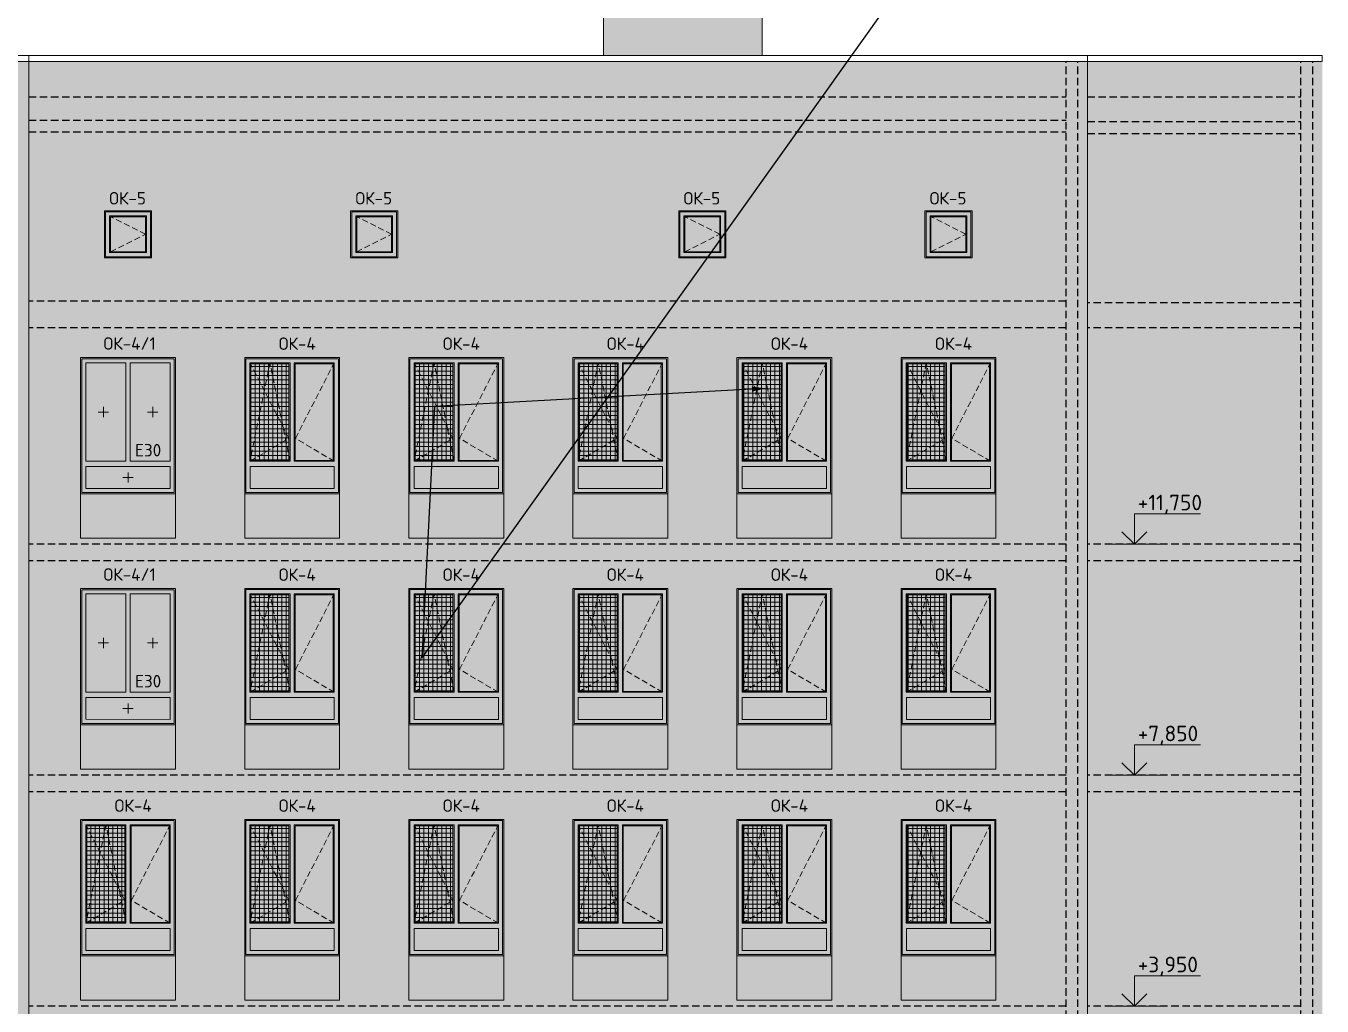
# Model space of a CAD drawing. Header units: millimetres. Extents: x -136099598 to 9192475, y 0 to 779331.
# Drawn here: x 19831 to 41711, y 292504 to 309053 of the extents above; entities that cross this region are included whole.
import ezdxf
from ezdxf import colors
from ezdxf.entities.mleader import LeaderData, LeaderLine
from ezdxf.math import Vec2, Vec3

# ---------------------------------------------------------------- set-up
doc = ezdxf.new("R2010")
doc.units = ezdxf.units.MM
doc.header["$MEASUREMENT"] = 0
doc.linetypes.add('01_base$0$DASHED2', pattern=[0.375, 0.25, -0.125])
doc.linetypes.add('ADSK_Штриховая_ш2 п1', pattern=[3, 2, -1])
doc.layers.get('0').update_dxf_attribs({"color": 250, "lineweight": 9})
doc.layers.get('Defpoints').update_dxf_attribs({"color": 8})
for name, color, linetype, lineweight, true_color in [('!_Окно_00_Штрих_Стекло', 7, 'Continuous', 0, 0x737373), ('RAL 000 80 00', 7, 'Continuous', 0, 0xb9b8b6), ('RAL 100 6030', 7, 'Continuous', 0, 0x989057), ('RAL 7016', 7, 'Continuous', 0, 0x383e42), ('RAL 90 10', 7, 'Continuous', 0, 0xf1ece1)]:
    doc.layers.add(name, color=color, linetype=linetype, lineweight=lineweight, true_color=true_color)
for name, color, linetype, lineweight in [('_Фасад', 7, 'Continuous', 9), ('АР-Выноски', 5, 'Continuous', 5), ('Подвал', 250, 'ADSK_Штриховая_ш2 п1', 30), ('пунктир', 251, 'Continuous', 13), ('СТЕНЫ кирпич ЛИДЕР', 250, 'Continuous', 15), ('Фасад_тонкие', 7, 'Continuous', 5), ('фасады', 7, 'Continuous', 9)]:
    doc.layers.add(name, color=color, linetype=linetype, lineweight=lineweight)
for name, color, linetype in [('PDF _0', 7, 'Continuous'), ('PDF _PDF _0', 7, 'Continuous'), ('PDF _Текст', 7, 'Continuous')]:
    doc.layers.add(name, color=color, linetype=linetype)
doc.styles.add('ICOCPEUR', font='isocpeur.ttf')
doc.styles.add('PDF ISOCPEUR', font='isocpeur.ttf')

# ---------------------------------------------------------------- blocks, each defined once
blk = doc.blocks.new('A$Cbb492947')
at = {"layer": '!_Окно_00_Штрих_Стекло'}
h = blk.add_hatch(color=256, dxfattribs=at)
h.dxf.hatch_style = 1
h.set_gradient(color1=(70, 92, 124), color2=(219, 225, 235), name='CURVED')
h.paths.add_polyline_path([(1493, 89), (1493, 2213), (90, 2212), (90, 88)])
at = {"layer": 'PDF _PDF _0', "lineweight": 0, "true_color": 0x636466}
h = blk.add_hatch(dxfattribs=at)
h.set_pattern_fill('ANSI37', color=251, scale=600, angle=135)
h.paths.add_polyline_path([(746, 564), (746, 2197), (105, 2196), (105, 563)])
at = {"layer": 'RAL 7016'}
h = blk.add_hatch(color=256, dxfattribs=at)
h.dxf.hatch_style = 1
h.paths.add_polyline_path([(1602, 2301), (0, 2301), (0, 0), (1602, 0)])
h.paths.add_polyline_path([(852, 2196), (1493, 2196), (1493, 564), (852, 563)], flags=16)
h.paths.add_polyline_path([(746, 2196), (746, 564), (105, 563), (105, 2196)], flags=16)
h.paths.add_polyline_path([(1512, 459), (1512, 88), (90, 88), (90, 459)], flags=16)
at = {"layer": 'PDF _0', "linetype": 'ADSK_Штриховая_ш2 п1', "lineweight": 0, "ltscale": 50}
for points in [[(766, 552), (427, 2213), (89, 548), (746, 935), (89, 2213)], [(856, 548), (1114, 548), (1513, 548), (856, 935), (1513, 2213)]]:
    blk.add_lwpolyline(points, dxfattribs=at)
at = {"layer": 'PDF _PDF _0', "lineweight": 0}
for points in [[(0, 0), (1602, 0), (1602, 2301), (0, 2301)], [(20, 20), (1582, 20), (1582, 2281), (20, 2281)], [(89, 548), (766, 548), (766, 2213), (89, 2213)], [(105, 563), (746, 564), (746, 2196), (105, 2196)], [(1513, 548), (836, 548), (836, 2213), (1513, 2213)], [(852, 563), (1493, 564), (1493, 2196), (852, 2196)], [(1512, 88), (90, 88), (90, 459), (1512, 459)]]:
    blk.add_lwpolyline(points, close=True, dxfattribs=at)
at = {"layer": 'PDF _Текст', "lineweight": 0, "insert": (574, 2429), "char_height": 210, "attachment_point": 7, "style": 'PDF ISOCPEUR'}
blk.add_mtext('ОК-4', dxfattribs=at)
blk = doc.blocks.new('A$Cbac6e4b7')
at = {"layer": 'RAL 100 6030'}
h = blk.add_hatch(color=256, dxfattribs=at)
h.dxf.hatch_style = 1
h.paths.add_polyline_path([(1602, 748), (0, 748), (0, 0), (1602, 0)])
at = {"layer": 'СТЕНЫ кирпич ЛИДЕР', "ltscale": 100}
blk.add_lwpolyline([(0, 748), (1602, 748), (1602, 0), (0, 0)], close=True, dxfattribs=at)
blk = doc.blocks.new('A$C51732155')
at = {"layer": '!_Окно_00_Штрих_Стекло'}
h = blk.add_hatch(color=256, dxfattribs=at)
h.dxf.hatch_style = 1
h.set_gradient(color1=(70, 92, 124), color2=(219, 225, 235), name='CURVED')
h.paths.add_polyline_path([(104, 106), (693, 106), (693, 695), (104, 695)])
at = {"layer": 'RAL 7016', "ltscale": 100, "transparency": 33554687}
h = blk.add_hatch(color=256, dxfattribs=at)
h.dxf.hatch_style = 1
h.paths.add_polyline_path([(798, 798), (0, 798), (0, 0), (798, 0)])
h.paths.add_polyline_path([(693, 695), (693, 106), (104, 106), (104, 695)], flags=16)
at = {"layer": 'PDF _0', "lineweight": 0}
blk.add_lwpolyline([(89, 710), (708, 710), (709, 92), (89, 92)], close=True, dxfattribs=at)
at = {"layer": 'PDF _0', "linetype": 'ADSK_Штриховая_ш2 п1', "lineweight": 0, "ltscale": 50}
blk.add_lwpolyline([(104, 106), (693, 401), (104, 695)], dxfattribs=at)
at = {"layer": 'PDF _PDF _0', "lineweight": 0}
for points in [[(0, 0), (798, 0), (798, 798), (0, 798)], [(20, 20), (778, 20), (778, 778), (20, 778)], [(693, 106), (104, 106), (104, 695), (693, 695)]]:
    blk.add_lwpolyline(points, close=True, dxfattribs=at)
at = {"layer": 'PDF _Текст', "lineweight": 0, "insert": (81, 902), "char_height": 210, "attachment_point": 7, "style": 'PDF ISOCPEUR'}
blk.add_mtext('ОК-5', dxfattribs=at)
blk = doc.blocks.new('A$C62938759')
at = {"layer": '!_Окно_00_Штрих_Стекло'}
h = blk.add_hatch(color=256, dxfattribs=at)
h.dxf.hatch_style = 1
h.set_gradient(color1=(70, 92, 124), color2=(219, 225, 235), name='CURVED')
h.paths.add_polyline_path([(-1095, 513), (-332, 513), (-334, -1151), (-1095, -1151)])
h.paths.add_polyline_path([(499, 513), (-263, 512), (-263, -1151), (499, -1152)])
h.paths.add_polyline_path([(-1094, -1239), (498, -1241), (497, -1611), (-1094, -1609)])
at = {"layer": 'RAL 7016'}
h = blk.add_hatch(color=256, dxfattribs=at)
h.dxf.hatch_style = 1
h.paths.add_polyline_path([(503, 601), (-1099, 601), (-1099, -1700), (503, -1700)])
h.paths.add_polyline_path([(-262, 513), (415, 513), (413, -1151), (-264, -1152)], flags=16)
h.paths.add_polyline_path([(-333, 513), (-333, -1151), (-1010, -1151), (-1010, 513)], flags=16)
h.paths.add_polyline_path([(413, -1241), (413, -1610), (-1009, -1609), (-1009, -1239)], flags=16)
at = {"layer": 'PDF _PDF _0', "lineweight": 0}
for p, q in [((-800, -319), (-628, -319)), ((-714, -233), (-714, -405)), ((32, -319), (204, -319)), ((118, -233), (118, -405)), ((-383, -1425), (-210, -1425)), ((-297, -1339), (-297, -1511))]:
    blk.add_line(p, q, dxfattribs=at)
for points in [[(-1099, -1700), (503, -1700), (503, 601), (-1099, 601)], [(-1079, -1680), (483, -1680), (483, 581), (-1079, 581)], [(-1010, -1151), (-333, -1151), (-333, 513), (-1010, 513)], [(414, -1151), (-263, -1151), (-263, 513), (414, 513)], [(413, -1612), (-1009, -1608), (-1009, -1240), (413, -1240)]]:
    blk.add_lwpolyline(points, close=True, dxfattribs=at)
at = {"layer": 'PDF _Текст', "lineweight": 0, "insert": (-713, 732), "char_height": 210, "attachment_point": 7, "style": 'PDF ISOCPEUR'}
blk.add_mtext('ОК-4/1', dxfattribs=at)
at = {"layer": 'PDF _Текст', "color": 1, "lineweight": 0, "insert": (-180, -1069), "char_height": 210, "attachment_point": 7, "style": 'PDF ISOCPEUR'}
blk.add_mtext('E30', dxfattribs=at)

msp = doc.modelspace()

# ---------------------------------------------------------------- hatches: boundary and pattern name
at = {"layer": 'RAL 000 80 00'}
h = msp.add_hatch(color=256, dxfattribs=at)
h.dxf.hatch_style = 1
h.paths.add_polyline_path([(29578.7, 310402.6), (32255.1, 310402.6), (32256.7, 308553.5), (29576.7, 308553.5)])
h = msp.add_hatch(color=256, dxfattribs=at)
h.dxf.hatch_style = 1
h.paths.add_polyline_path([(19878.5, 288553.6), (19878.5, 288427.2), (19878.5, 308452.4), (37748.5, 308454.7), (37748.5, 288167.3), (37748.5, 288553.6)])
at = {"layer": 'RAL 90 10', "ltscale": 100, "transparency": 33554687}
h = msp.add_hatch(color=256, dxfattribs=at)
h.dxf.hatch_style = 1
h.paths.add_polyline_path([(19878.4, 308453.6), (9848.5, 308453.6), (9848.3, 288553.6), (19878.7, 288553.6)])
h = msp.add_hatch(color=256, dxfattribs=at)
h.dxf.hatch_style = 1
h.paths.add_polyline_path([(41713.4, 308453.6), (37748.5, 308453.6), (37748.5, 288553.6), (41713.6, 288553.6)])

# ---------------------------------------------------------------- linework, layer by layer
at = {"ltscale": 150}
for p, q in [((19878.5, 287285.1), (19878.5, 308553.5)), ((37748.5, 287241.7), (37748.5, 308553.5))]:
    msp.add_line(p, q, dxfattribs=at)
at = {"layer": '_Фасад', "lineweight": 0}
for p, q in [((38094.3, 308453.6), (39029.3, 308453.6)), ((38077, 300303.6), (39012, 300303.6)), ((38077, 296403.6), (39012, 296403.6)), ((38077, 292503.6), (39012, 292503.6))]:
    msp.add_line(p, q, dxfattribs=at)
at = {"layer": 'Defpoints', "color": 2, "linetype": '01_base$0$DASHED2', "ltscale": 500}
for p, q in [((37388.5, 288553.6), (37388.5, 308453.6)), ((37588.5, 288553.6), (37588.5, 308453.6)), ((41353.5, 288553.6), (41353.5, 308453.6)), ((41553.5, 288553.6), (41553.5, 308453.6)), ((19878.5, 307853.6), (37388.5, 307853.6)), ((37748.5, 307853.6), (41353.5, 307853.6)), ((19878.5, 307463.6), (37388.5, 307463.6)), ((37748.5, 307438.6), (41353.5, 307438.6)), ((19878.5, 307263.6), (37388.5, 307263.6)), ((37748.5, 307238.6), (41353.5, 307238.6)), ((37388.5, 304403.6), (19878.5, 304403.6)), ((41353.5, 304378.6), (37748.5, 304378.6)), ((37388.5, 303953.6), (19878.5, 303953.6)), ((41353.5, 303953.6), (37748.5, 303953.6)), ((37388.5, 300303.6), (19878.5, 300303.6)), ((41353.5, 300303.6), (37748.5, 300303.6)), ((37388.5, 300023.6), (19878.5, 300023.6)), ((41353.5, 300023.6), (37748.5, 300023.6)), ((37388.5, 296403.6), (19878.5, 296403.6)), ((41353.5, 296403.6), (37748.5, 296403.6)), ((37388.5, 296123.6), (19878.5, 296123.6)), ((41353.5, 296123.6), (37748.5, 296123.6)), ((37388.5, 292503.6), (19878.5, 292503.6)), ((41353.5, 292503.6), (37748.5, 292503.6))]:
    msp.add_line(p, q, dxfattribs=at)
at = {"layer": 'пунктир', "linetype": '01_base$0$DASHED2', "ltscale": 500}
msp.add_line((38544.5, 296403.6), (38704.2, 296403.6), dxfattribs=at)
at = {"layer": 'Фасад_тонкие', "lineweight": 0}
for points in [[(39660.2, 300813.5), (38544.5, 300813.5), (38544.5, 300303.6), (38331.2, 300512.5), (38544.5, 300303.6), (38753.4, 300512.5)], [(39660.2, 296913.5), (38544.5, 296913.5), (38544.5, 296403.6), (38331.2, 296612.5), (38544.5, 296403.6), (38753.4, 296612.5)], [(39660.2, 293013.5), (38544.5, 293013.5), (38544.5, 292503.6), (38331.2, 292712.5), (38544.5, 292503.6), (38753.4, 292712.5)]]:
    msp.add_lwpolyline(points, dxfattribs=at)
at = {"layer": 'фасады', "ltscale": 150}
for points in [[(29578.5, 308553.5), (32258.5, 308553.5), (32258.8, 310402.6), (29578.7, 310402.6)], [(9848.5, 308553.5), (41713.5, 308553.5), (41713.5, 308453.6), (9848.5, 308453.6)]]:
    msp.add_lwpolyline(points, close=True, dxfattribs=at)

# ---------------------------------------------------------------- block references
at = {"ltscale": 150}
for p in [(21852.3, 302853.3), (21852.3, 298953.3)]:
    msp.add_blockref('A$C62938759', p, dxfattribs=at)
at = {"layer": 'Подвал', "ltscale": 150}
for name, p in [('A$C51732155', (21155.3, 305135.4)), ('A$C51732155', (25310.3, 305135.4)), ('A$C51732155', (30850.3, 305135.4)), ('A$C51732155', (35005.3, 305135.4)), ('A$Cbb492947', (23523.5, 301153.6)), ('A$Cbb492947', (26293.5, 301153.6)), ('A$Cbb492947', (29063.5, 301153.6)), ('A$Cbb492947', (31833.5, 301153.6)), ('A$Cbb492947', (34603.5, 301153.6)), ('A$Cbac6e4b7', (20753.5, 300405.1)), ('A$Cbac6e4b7', (23523.5, 300405.1)), ('A$Cbac6e4b7', (26293.5, 300405.1)), ('A$Cbac6e4b7', (29063.5, 300405.1)), ('A$Cbac6e4b7', (31833.5, 300405.1)), ('A$Cbac6e4b7', (34603.5, 300405.1)), ('A$Cbb492947', (23523.5, 297253.6)), ('A$Cbb492947', (26293.5, 297253.6)), ('A$Cbb492947', (29063.5, 297253.6)), ('A$Cbb492947', (31833.5, 297253.6)), ('A$Cbb492947', (34603.5, 297253.6)), ('A$Cbac6e4b7', (20753.5, 296505.1)), ('A$Cbac6e4b7', (23523.5, 296505.1)), ('A$Cbac6e4b7', (26293.5, 296505.1)), ('A$Cbac6e4b7', (29063.5, 296505.1)), ('A$Cbac6e4b7', (31833.5, 296505.1)), ('A$Cbac6e4b7', (34603.5, 296505.1)), ('A$Cbb492947', (20753.5, 293353.6)), ('A$Cbb492947', (23523.5, 293353.6)), ('A$Cbb492947', (26293.5, 293353.6)), ('A$Cbb492947', (29063.5, 293353.6)), ('A$Cbb492947', (31833.5, 293353.6)), ('A$Cbb492947', (34603.5, 293353.6)), ('A$Cbac6e4b7', (20753.5, 292605.1)), ('A$Cbac6e4b7', (23523.5, 292605.1)), ('A$Cbac6e4b7', (26293.5, 292605.1)), ('A$Cbac6e4b7', (29063.5, 292605.1)), ('A$Cbac6e4b7', (31833.5, 292605.1)), ('A$Cbac6e4b7', (34603.5, 292605.1))]:
    msp.add_blockref(name, p, dxfattribs=at)

# ---------------------------------------------------------------- texts
at = {"layer": 'PDF _0', "color": 18, "lineweight": 0, "true_color": 0x000000, "char_height": 262.49, "attachment_point": 7, "style": 'PDF ISOCPEUR'}
for s, insert in [('+11,750', (38598.7, 300813.5)), ('+7,850', (38598.7, 296913.5)), ('+3,950', (38598.7, 293013.5))]:
    msp.add_mtext(s, dxfattribs=dict(at, insert=insert))

# ---------------------------------------------------------------- leaders
at = {"layer": 'АР-Выноски'}
ml = msp.add_multileader_mtext('Standard', dxfattribs=at)
ml.set_content('\\A1;Установка маскитных сеток на поворотно-откидные створки, в весенний, летний и осенний период.', color=256, style='ICOCPEUR')
ml.set_leader_properties()
ml.build(insert=Vec2(0, 0))
ml.multileader.update_dxf_attribs({"text_left_attachment_type": 6, "text_right_attachment_type": 6, "dogleg_length": 100, "arrow_head_size": 250})
ctx = ml.context
ctx.base_point, ctx.char_height, ctx.arrow_head_size, ctx.landing_gap_size, ctx.plane_origin = Vec3(35880.3, 311369.4), 250, 250, 25, Vec3(38383.3, 312295.6)
ctx.left_attachment, ctx.right_attachment = 6, 6
notes = []
notes.append((ctx, [(1, (1, 1, 0), (35780.3, 311369.4), (1, 0), 100, [(2, [(32336.1, 302934.2), (26728.1, 302624.6), (26514.5, 298378.6)], 0, [])])]))
ctx.mtext.insert, ctx.mtext.width, ctx.mtext.defined_height, ctx.mtext.flow_direction = Vec3(35905.3, 311694.4), 7622.924, 230, 5
for ctx, leaders in notes:
    for number, flags, end, landing, length, lines in leaders:
        leader = LeaderData()
        leader.index, (leader.has_last_leader_line, leader.has_dogleg_vector, leader.attachment_direction) = number, flags
        leader.last_leader_point, leader.dogleg_vector, leader.dogleg_length = Vec3(end), Vec3(landing), length
        for number, points, colour, breaks in lines:
            line = LeaderLine()
            line.index, line.vertices, line.color, line.breaks = number, Vec3.list(points), colors.encode_raw_color(colour), breaks
            leader.lines.append(line)
        ctx.leaders.append(leader)

doc.saveas('drawing.dxf')
